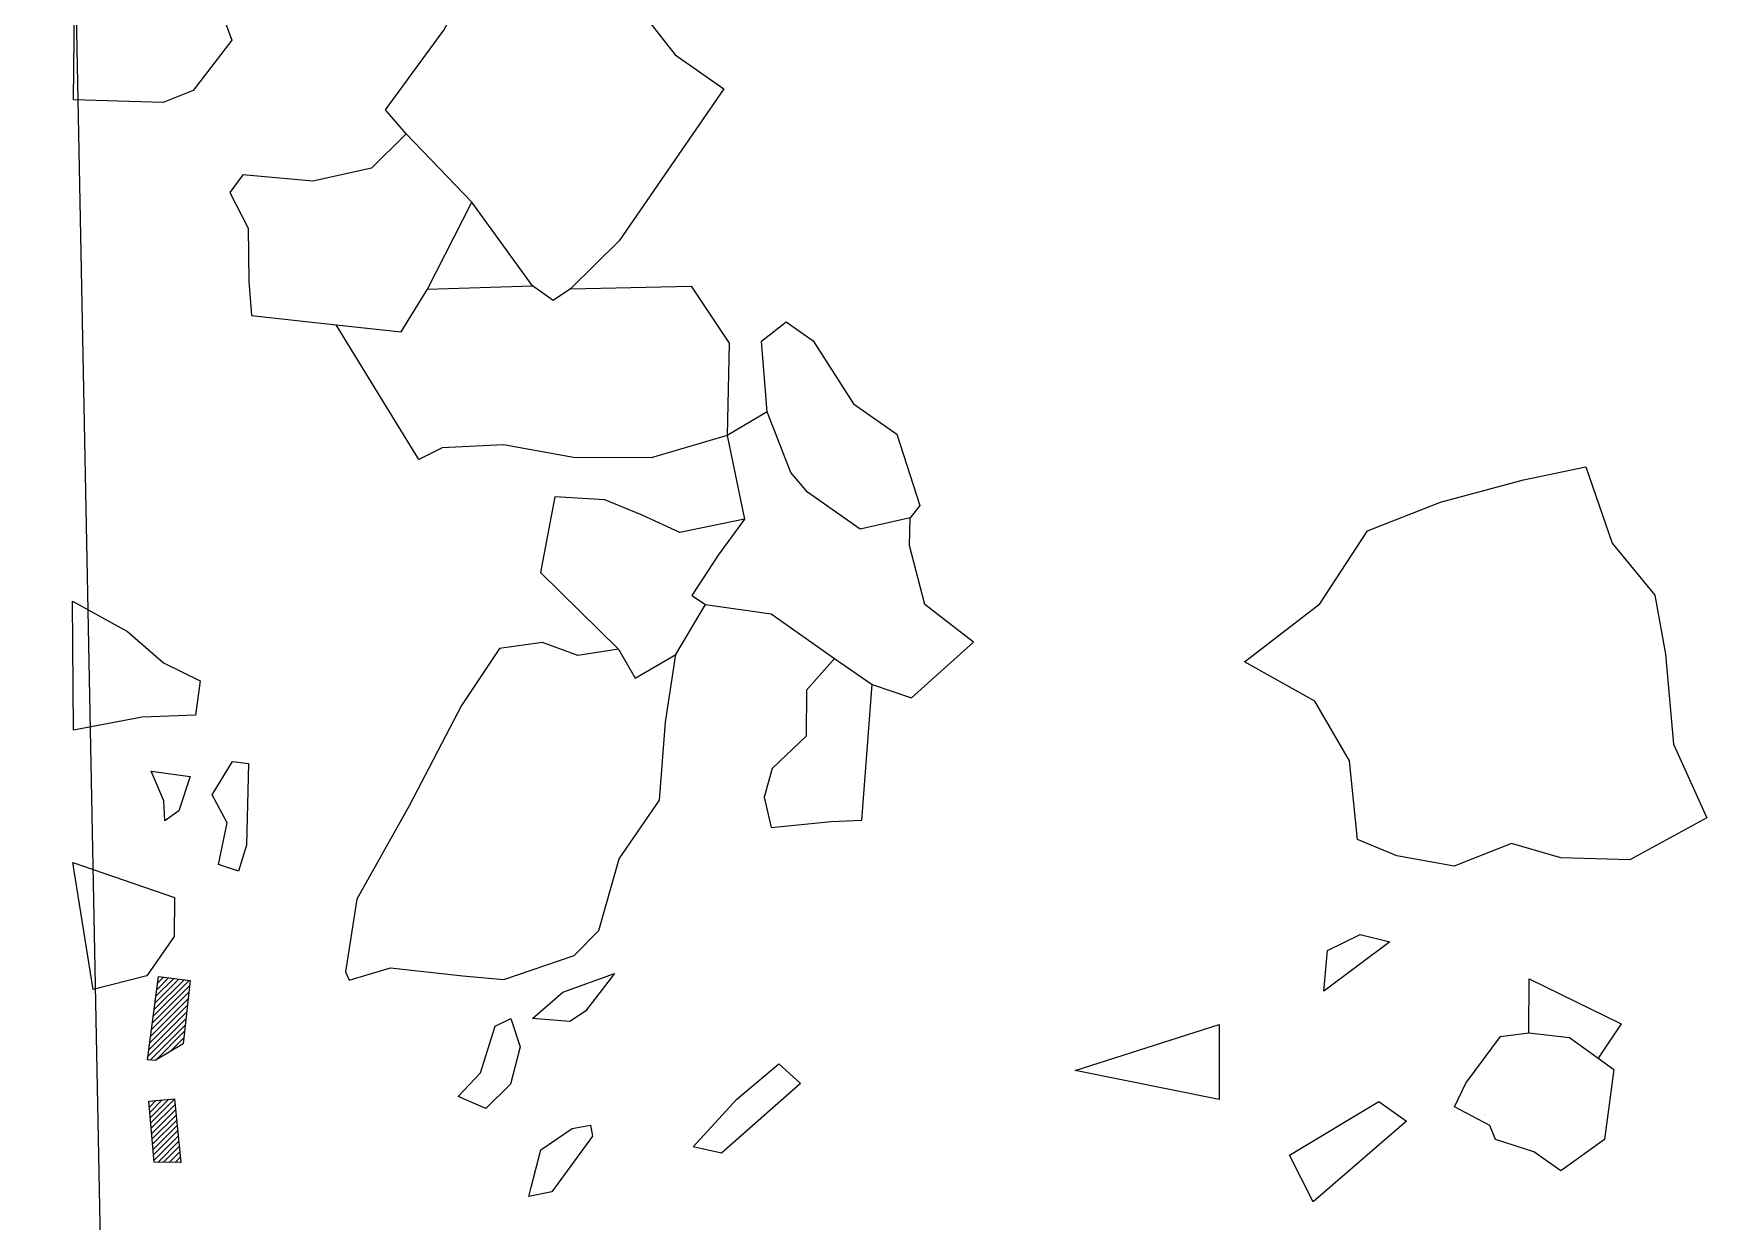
# Model space of a CAD drawing. Header units: metres. Extents: x -9.02 to -4.95, y -14.64 to -9.41.
# Drawn here: x -9.024 to -8, y -11.89 to -11.164 of the extents above; entities that cross this region are included whole.
import ezdxf

# ---------------------------------------------------------------- set-up
doc = ezdxf.new("R2010")
doc.units = ezdxf.units.M
doc.header["$LTSCALE"] = 25
doc.header["$MEASUREMENT"] = 0
doc.linetypes.add('STRICHPUNKTX2', pattern=[2, 1, -0.5, 0, -0.5])
doc.layers.get('0').update_dxf_attribs({"linetype": 'CONTINUOUS'})
for name, color, linetype in [('GRABUNGSGRENZE', 3, 'STRICHPUNKTX2'), ('KNOCHEN', 2, 'CONTINUOUS'), ('KNOCHENSCHRAFF', 2, 'CONTINUOUS'), ('STEINE', 4, 'CONTINUOUS'), ('STEINESCHRAFF', 4, 'CONTINUOUS')]:
    doc.layers.add(name, color=color, linetype=linetype)

# ---------------------------------------------------------------- blocks, each defined once
blk = doc.blocks.new('*X2')
at = {"color": 0}
for p, q in [((-895.07, -1176.49), (-892.87, -1174.3)), ((-895.01, -1176.09), (-893.18, -1174.26)), ((-894.96, -1175.68), (-893.5, -1174.22)), ((-894.91, -1175.27), (-893.81, -1174.18)), ((-894.85, -1174.87), (-894.13, -1174.14)), ((-894.8, -1174.46), (-894.44, -1174.1)), ((-895.23, -1177.72), (-892.94, -1175.43)), ((-895.17, -1177.31), (-892.89, -1175.03)), ((-895.12, -1176.9), (-892.85, -1174.63)), ((-895.33, -1178.53), (-893.02, -1176.22)), ((-895.28, -1178.12), (-892.98, -1175.82)), ((-895.39, -1178.94), (-893.07, -1176.62)), ((-895.26, -1179.17), (-893.11, -1177.02)), ((-894.91, -1179.17), (-893.16, -1177.41)), ((-894.03, -1178.64), (-893.2, -1177.81)), ((-895.31, -1182.04), (-894.91, -1181.65)), ((-895.28, -1182.37), (-894.52, -1181.6)), ((-895.25, -1182.69), (-894.12, -1181.56)), ((-895.23, -1183.02), (-893.77, -1181.56)), ((-895.34, -1181.72), (-895.31, -1181.69)), ((-895.2, -1183.34), (-893.74, -1181.88)), ((-895.17, -1183.67), (-893.7, -1182.2)), ((-895.14, -1183.99), (-893.67, -1182.53)), ((-895.11, -1184.31), (-893.64, -1182.85)), ((-895.08, -1184.64), (-893.61, -1183.17)), ((-895.05, -1184.96), (-893.58, -1183.49)), ((-895.02, -1185.29), (-893.54, -1183.81)), ((-894.78, -1185.4), (-893.51, -1184.13)), ((-894.44, -1185.41), (-893.48, -1184.46)), ((-894.09, -1185.42), (-893.45, -1184.78)), ((-893.74, -1185.43), (-893.42, -1185.1)), ((-893.4, -1185.43), (-893.39, -1185.42))]:
    blk.add_line(p, q, dxfattribs=at)
blk = doc.blocks.new('*X8')
at = {"color": 0}
for p, q in [((-898.75, -1117.5), (-898.75, -1117.5)), ((-897.5, -1117.5), (-897.5, -1117.5)), ((-896.25, -1117.5), (-896.25, -1117.5)), ((-895, -1117.5), (-895, -1117.5)), ((-893.75, -1117.5), (-893.75, -1117.5)), ((-892.5, -1117.5), (-892.5, -1117.5)), ((-891.25, -1117.5), (-891.25, -1117.5)), ((-899.375, -1118.75), (-899.375, -1118.75)), ((-898.125, -1118.75), (-898.125, -1118.75)), ((-896.875, -1118.75), (-896.875, -1118.75)), ((-895.625, -1118.75), (-895.625, -1118.75)), ((-894.375, -1118.75), (-894.375, -1118.75)), ((-893.125, -1118.75), (-893.125, -1118.75)), ((-891.875, -1118.75), (-891.875, -1118.75)), ((-898.75, -1120), (-898.75, -1120)), ((-897.5, -1120), (-897.5, -1120)), ((-896.25, -1120), (-896.25, -1120)), ((-895, -1120), (-895, -1120)), ((-893.75, -1120), (-893.75, -1120)), ((-810.625, -1143.75), (-810.625, -1143.75)), ((-809.375, -1143.75), (-809.375, -1143.75)), ((-808.125, -1143.75), (-808.125, -1143.75)), ((-815, -1145), (-815, -1145)), ((-813.75, -1145), (-813.75, -1145)), ((-812.5, -1145), (-812.5, -1145)), ((-811.25, -1145), (-811.25, -1145)), ((-810, -1145), (-810, -1145)), ((-808.75, -1145), (-808.75, -1145)), ((-807.5, -1145), (-807.5, -1145)), ((-819.375, -1146.25), (-819.375, -1146.25)), ((-818.125, -1146.25), (-818.125, -1146.25)), ((-816.875, -1146.25), (-816.875, -1146.25)), ((-815.625, -1146.25), (-815.625, -1146.25)), ((-814.375, -1146.25), (-814.375, -1146.25)), ((-813.125, -1146.25), (-813.125, -1146.25)), ((-811.875, -1146.25), (-811.875, -1146.25)), ((-810.625, -1146.25), (-810.625, -1146.25)), ((-809.375, -1146.25), (-809.375, -1146.25)), ((-808.125, -1146.25), (-808.125, -1146.25)), ((-806.875, -1146.25), (-806.875, -1146.25)), ((-821.25, -1147.5), (-821.25, -1147.5)), ((-820, -1147.5), (-820, -1147.5)), ((-818.75, -1147.5), (-818.75, -1147.5)), ((-817.5, -1147.5), (-817.5, -1147.5)), ((-816.25, -1147.5), (-816.25, -1147.5)), ((-815, -1147.5), (-815, -1147.5)), ((-813.75, -1147.5), (-813.75, -1147.5)), ((-812.5, -1147.5), (-812.5, -1147.5)), ((-811.25, -1147.5), (-811.25, -1147.5)), ((-810, -1147.5), (-810, -1147.5)), ((-808.75, -1147.5), (-808.75, -1147.5)), ((-807.5, -1147.5), (-807.5, -1147.5)), ((-806.25, -1147.5), (-806.25, -1147.5)), ((-821.875, -1148.75), (-821.875, -1148.75)), ((-820.625, -1148.75), (-820.625, -1148.75)), ((-819.375, -1148.75), (-819.375, -1148.75)), ((-818.125, -1148.75), (-818.125, -1148.75)), ((-816.875, -1148.75), (-816.875, -1148.75)), ((-815.625, -1148.75), (-815.625, -1148.75)), ((-814.375, -1148.75), (-814.375, -1148.75)), ((-813.125, -1148.75), (-813.125, -1148.75)), ((-811.875, -1148.75), (-811.875, -1148.75)), ((-810.625, -1148.75), (-810.625, -1148.75)), ((-809.375, -1148.75), (-809.375, -1148.75)), ((-808.125, -1148.75), (-808.125, -1148.75)), ((-806.875, -1148.75), (-806.875, -1148.75)), ((-805.625, -1148.75), (-805.625, -1148.75)), ((-822.5, -1150), (-822.5, -1150)), ((-821.25, -1150), (-821.25, -1150)), ((-820, -1150), (-820, -1150)), ((-818.75, -1150), (-818.75, -1150)), ((-817.5, -1150), (-817.5, -1150)), ((-816.25, -1150), (-816.25, -1150)), ((-815, -1150), (-815, -1150)), ((-813.75, -1150), (-813.75, -1150)), ((-812.5, -1150), (-812.5, -1150)), ((-811.25, -1150), (-811.25, -1150)), ((-810, -1150), (-810, -1150)), ((-808.75, -1150), (-808.75, -1150)), ((-807.5, -1150), (-807.5, -1150)), ((-806.25, -1150), (-806.25, -1150)), ((-805, -1150), (-805, -1150)), ((-823.125, -1151.25), (-823.125, -1151.25)), ((-821.875, -1151.25), (-821.875, -1151.25)), ((-820.625, -1151.25), (-820.625, -1151.25)), ((-819.375, -1151.25), (-819.375, -1151.25)), ((-818.125, -1151.25), (-818.125, -1151.25)), ((-816.875, -1151.25), (-816.875, -1151.25)), ((-815.625, -1151.25), (-815.625, -1151.25)), ((-814.375, -1151.25), (-814.375, -1151.25)), ((-813.125, -1151.25), (-813.125, -1151.25)), ((-811.875, -1151.25), (-811.875, -1151.25)), ((-810.625, -1151.25), (-810.625, -1151.25)), ((-809.375, -1151.25), (-809.375, -1151.25)), ((-808.125, -1151.25), (-808.125, -1151.25)), ((-806.875, -1151.25), (-806.875, -1151.25)), ((-805.625, -1151.25), (-805.625, -1151.25)), ((-804.375, -1151.25), (-804.375, -1151.25)), ((-900, -1152.5), (-900, -1152.5)), ((-898.75, -1152.5), (-898.75, -1152.5)), ((-825, -1152.5), (-825, -1152.5)), ((-823.75, -1152.5), (-823.75, -1152.5)), ((-822.5, -1152.5), (-822.5, -1152.5)), ((-821.25, -1152.5), (-821.25, -1152.5)), ((-820, -1152.5), (-820, -1152.5)), ((-818.75, -1152.5), (-818.75, -1152.5)), ((-817.5, -1152.5), (-817.5, -1152.5)), ((-816.25, -1152.5), (-816.25, -1152.5)), ((-815, -1152.5), (-815, -1152.5)), ((-813.75, -1152.5), (-813.75, -1152.5)), ((-812.5, -1152.5), (-812.5, -1152.5)), ((-811.25, -1152.5), (-811.25, -1152.5)), ((-810, -1152.5), (-810, -1152.5)), ((-808.75, -1152.5), (-808.75, -1152.5)), ((-807.5, -1152.5), (-807.5, -1152.5)), ((-806.25, -1152.5), (-806.25, -1152.5)), ((-805, -1152.5), (-805, -1152.5)), ((-803.75, -1152.5), (-803.75, -1152.5)), ((-899.375, -1153.75), (-899.375, -1153.75)), ((-898.125, -1153.75), (-898.125, -1153.75)), ((-896.875, -1153.75), (-896.875, -1153.75)), ((-871.875, -1153.75), (-871.875, -1153.75)), ((-826.875, -1153.75), (-826.875, -1153.75)), ((-825.625, -1153.75), (-825.625, -1153.75)), ((-824.375, -1153.75), (-824.375, -1153.75)), ((-823.125, -1153.75), (-823.125, -1153.75)), ((-821.875, -1153.75), (-821.875, -1153.75)), ((-820.625, -1153.75), (-820.625, -1153.75)), ((-819.375, -1153.75), (-819.375, -1153.75)), ((-818.125, -1153.75), (-818.125, -1153.75)), ((-816.875, -1153.75), (-816.875, -1153.75)), ((-815.625, -1153.75), (-815.625, -1153.75)), ((-814.375, -1153.75), (-814.375, -1153.75)), ((-813.125, -1153.75), (-813.125, -1153.75)), ((-811.875, -1153.75), (-811.875, -1153.75)), ((-810.625, -1153.75), (-810.625, -1153.75)), ((-809.375, -1153.75), (-809.375, -1153.75)), ((-808.125, -1153.75), (-808.125, -1153.75)), ((-806.875, -1153.75), (-806.875, -1153.75)), ((-805.625, -1153.75), (-805.625, -1153.75)), ((-804.375, -1153.75), (-804.375, -1153.75)), ((-803.125, -1153.75), (-803.125, -1153.75)), ((-898.75, -1155), (-898.75, -1155)), ((-897.5, -1155), (-897.5, -1155)), ((-896.25, -1155), (-896.25, -1155)), ((-895, -1155), (-895, -1155)), ((-873.75, -1155), (-873.75, -1155)), ((-872.5, -1155), (-872.5, -1155)), ((-871.25, -1155), (-871.25, -1155)), ((-870, -1155), (-870, -1155)), ((-868.75, -1155), (-868.75, -1155)), ((-867.5, -1155), (-867.5, -1155)), ((-866.25, -1155), (-866.25, -1155)), ((-863.75, -1155), (-863.75, -1155)), ((-827.5, -1155), (-827.5, -1155)), ((-826.25, -1155), (-826.25, -1155)), ((-825, -1155), (-825, -1155)), ((-823.75, -1155), (-823.75, -1155)), ((-822.5, -1155), (-822.5, -1155)), ((-821.25, -1155), (-821.25, -1155)), ((-820, -1155), (-820, -1155)), ((-818.75, -1155), (-818.75, -1155)), ((-817.5, -1155), (-817.5, -1155)), ((-816.25, -1155), (-816.25, -1155)), ((-815, -1155), (-815, -1155)), ((-813.75, -1155), (-813.75, -1155)), ((-812.5, -1155), (-812.5, -1155)), ((-811.25, -1155), (-811.25, -1155)), ((-810, -1155), (-810, -1155)), ((-808.75, -1155), (-808.75, -1155)), ((-807.5, -1155), (-807.5, -1155)), ((-806.25, -1155), (-806.25, -1155)), ((-805, -1155), (-805, -1155)), ((-803.75, -1155), (-803.75, -1155)), ((-899.375, -1156.25), (-899.375, -1156.25)), ((-898.125, -1156.25), (-898.125, -1156.25)), ((-896.875, -1156.25), (-896.875, -1156.25)), ((-895.625, -1156.25), (-895.625, -1156.25)), ((-894.375, -1156.25), (-894.375, -1156.25)), ((-893.125, -1156.25), (-893.125, -1156.25)), ((-874.375, -1156.25), (-874.375, -1156.25)), ((-873.125, -1156.25), (-873.125, -1156.25)), ((-871.875, -1156.25), (-871.875, -1156.25)), ((-870.625, -1156.25), (-870.625, -1156.25)), ((-869.375, -1156.25), (-869.375, -1156.25)), ((-868.125, -1156.25), (-868.125, -1156.25)), ((-866.875, -1156.25), (-866.875, -1156.25)), ((-865.625, -1156.25), (-865.625, -1156.25)), ((-864.375, -1156.25), (-864.375, -1156.25)), ((-825.625, -1156.25), (-825.625, -1156.25)), ((-824.375, -1156.25), (-824.375, -1156.25)), ((-823.125, -1156.25), (-823.125, -1156.25)), ((-821.875, -1156.25), (-821.875, -1156.25)), ((-820.625, -1156.25), (-820.625, -1156.25)), ((-819.375, -1156.25), (-819.375, -1156.25)), ((-818.125, -1156.25), (-818.125, -1156.25)), ((-816.875, -1156.25), (-816.875, -1156.25)), ((-815.625, -1156.25), (-815.625, -1156.25)), ((-814.375, -1156.25), (-814.375, -1156.25)), ((-813.125, -1156.25), (-813.125, -1156.25)), ((-811.875, -1156.25), (-811.875, -1156.25)), ((-810.625, -1156.25), (-810.625, -1156.25)), ((-809.375, -1156.25), (-809.375, -1156.25)), ((-808.125, -1156.25), (-808.125, -1156.25)), ((-806.875, -1156.25), (-806.875, -1156.25)), ((-805.625, -1156.25), (-805.625, -1156.25)), ((-804.375, -1156.25), (-804.375, -1156.25)), ((-803.125, -1156.25), (-803.125, -1156.25)), ((-898.75, -1157.5), (-898.75, -1157.5)), ((-897.5, -1157.5), (-897.5, -1157.5)), ((-896.25, -1157.5), (-896.25, -1157.5)), ((-895, -1157.5), (-895, -1157.5)), ((-893.75, -1157.5), (-893.75, -1157.5)), ((-892.5, -1157.5), (-892.5, -1157.5)), ((-875, -1157.5), (-875, -1157.5)), ((-873.75, -1157.5), (-873.75, -1157.5)), ((-872.5, -1157.5), (-872.5, -1157.5)), ((-871.25, -1157.5), (-871.25, -1157.5)), ((-870, -1157.5), (-870, -1157.5)), ((-868.75, -1157.5), (-868.75, -1157.5)), ((-867.5, -1157.5), (-867.5, -1157.5)), ((-866.25, -1157.5), (-866.25, -1157.5)), ((-865, -1157.5), (-865, -1157.5)), ((-863.75, -1157.5), (-863.75, -1157.5)), ((-823.75, -1157.5), (-823.75, -1157.5)), ((-822.5, -1157.5), (-822.5, -1157.5)), ((-821.25, -1157.5), (-821.25, -1157.5)), ((-820, -1157.5), (-820, -1157.5)), ((-818.75, -1157.5), (-818.75, -1157.5)), ((-817.5, -1157.5), (-817.5, -1157.5)), ((-816.25, -1157.5), (-816.25, -1157.5)), ((-815, -1157.5), (-815, -1157.5)), ((-813.75, -1157.5), (-813.75, -1157.5)), ((-812.5, -1157.5), (-812.5, -1157.5)), ((-811.25, -1157.5), (-811.25, -1157.5)), ((-810, -1157.5), (-810, -1157.5)), ((-808.75, -1157.5), (-808.75, -1157.5)), ((-807.5, -1157.5), (-807.5, -1157.5)), ((-806.25, -1157.5), (-806.25, -1157.5)), ((-805, -1157.5), (-805, -1157.5)), ((-803.75, -1157.5), (-803.75, -1157.5)), ((-802.5, -1157.5), (-802.5, -1157.5)), ((-899.375, -1158.75), (-899.375, -1158.75)), ((-876.875, -1158.75), (-876.875, -1158.75)), ((-875.625, -1158.75), (-875.625, -1158.75)), ((-874.375, -1158.75), (-874.375, -1158.75)), ((-873.125, -1158.75), (-873.125, -1158.75)), ((-871.875, -1158.75), (-871.875, -1158.75)), ((-870.625, -1158.75), (-870.625, -1158.75)), ((-869.375, -1158.75), (-869.375, -1158.75)), ((-868.125, -1158.75), (-868.125, -1158.75)), ((-866.875, -1158.75), (-866.875, -1158.75)), ((-865.625, -1158.75), (-865.625, -1158.75)), ((-864.375, -1158.75), (-864.375, -1158.75)), ((-823.125, -1158.75), (-823.125, -1158.75)), ((-821.875, -1158.75), (-821.875, -1158.75)), ((-820.625, -1158.75), (-820.625, -1158.75)), ((-819.375, -1158.75), (-819.375, -1158.75)), ((-818.125, -1158.75), (-818.125, -1158.75)), ((-816.875, -1158.75), (-816.875, -1158.75)), ((-815.625, -1158.75), (-815.625, -1158.75)), ((-814.375, -1158.75), (-814.375, -1158.75)), ((-813.125, -1158.75), (-813.125, -1158.75)), ((-811.875, -1158.75), (-811.875, -1158.75)), ((-810.625, -1158.75), (-810.625, -1158.75)), ((-809.375, -1158.75), (-809.375, -1158.75)), ((-808.125, -1158.75), (-808.125, -1158.75)), ((-806.875, -1158.75), (-806.875, -1158.75)), ((-805.625, -1158.75), (-805.625, -1158.75)), ((-804.375, -1158.75), (-804.375, -1158.75)), ((-803.125, -1158.75), (-803.125, -1158.75)), ((-877.5, -1160), (-877.5, -1160)), ((-876.25, -1160), (-876.25, -1160)), ((-875, -1160), (-875, -1160)), ((-873.75, -1160), (-873.75, -1160)), ((-872.5, -1160), (-872.5, -1160)), ((-871.25, -1160), (-871.25, -1160)), ((-870, -1160), (-870, -1160)), ((-868.75, -1160), (-868.75, -1160)), ((-867.5, -1160), (-867.5, -1160)), ((-866.25, -1160), (-866.25, -1160)), ((-865, -1160), (-865, -1160)), ((-821.25, -1160), (-821.25, -1160)), ((-820, -1160), (-820, -1160)), ((-818.75, -1160), (-818.75, -1160)), ((-817.5, -1160), (-817.5, -1160)), ((-816.25, -1160), (-816.25, -1160)), ((-815, -1160), (-815, -1160)), ((-813.75, -1160), (-813.75, -1160)), ((-812.5, -1160), (-812.5, -1160)), ((-811.25, -1160), (-811.25, -1160)), ((-810, -1160), (-810, -1160)), ((-808.75, -1160), (-808.75, -1160)), ((-807.5, -1160), (-807.5, -1160)), ((-806.25, -1160), (-806.25, -1160)), ((-805, -1160), (-805, -1160)), ((-803.75, -1160), (-803.75, -1160)), ((-802.5, -1160), (-802.5, -1160)), ((-889.375, -1161.25), (-889.375, -1161.25)), ((-878.125, -1161.25), (-878.125, -1161.25)), ((-876.875, -1161.25), (-876.875, -1161.25)), ((-875.625, -1161.25), (-875.625, -1161.25)), ((-874.375, -1161.25), (-874.375, -1161.25)), ((-873.125, -1161.25), (-873.125, -1161.25)), ((-871.875, -1161.25), (-871.875, -1161.25)), ((-870.625, -1161.25), (-870.625, -1161.25)), ((-869.375, -1161.25), (-869.375, -1161.25)), ((-868.125, -1161.25), (-868.125, -1161.25)), ((-866.875, -1161.25), (-866.875, -1161.25)), ((-865.625, -1161.25), (-865.625, -1161.25)), ((-864.375, -1161.25), (-864.375, -1161.25)), ((-821.875, -1161.25), (-821.875, -1161.25)), ((-820.625, -1161.25), (-820.625, -1161.25)), ((-819.375, -1161.25), (-819.375, -1161.25)), ((-818.125, -1161.25), (-818.125, -1161.25)), ((-816.875, -1161.25), (-816.875, -1161.25)), ((-815.625, -1161.25), (-815.625, -1161.25)), ((-814.375, -1161.25), (-814.375, -1161.25)), ((-813.125, -1161.25), (-813.125, -1161.25)), ((-811.875, -1161.25), (-811.875, -1161.25)), ((-810.625, -1161.25), (-810.625, -1161.25)), ((-809.375, -1161.25), (-809.375, -1161.25)), ((-808.125, -1161.25), (-808.125, -1161.25)), ((-806.875, -1161.25), (-806.875, -1161.25)), ((-805.625, -1161.25), (-805.625, -1161.25)), ((-804.375, -1161.25), (-804.375, -1161.25)), ((-803.125, -1161.25), (-803.125, -1161.25)), ((-801.875, -1161.25), (-801.875, -1161.25)), ((-893.75, -1162.5), (-893.75, -1162.5)), ((-890, -1162.5), (-890, -1162.5)), ((-878.75, -1162.5), (-878.75, -1162.5)), ((-877.5, -1162.5), (-877.5, -1162.5)), ((-876.25, -1162.5), (-876.25, -1162.5)), ((-875, -1162.5), (-875, -1162.5)), ((-873.75, -1162.5), (-873.75, -1162.5)), ((-872.5, -1162.5), (-872.5, -1162.5)), ((-871.25, -1162.5), (-871.25, -1162.5)), ((-870, -1162.5), (-870, -1162.5)), ((-868.75, -1162.5), (-868.75, -1162.5)), ((-867.5, -1162.5), (-867.5, -1162.5)), ((-866.25, -1162.5), (-866.25, -1162.5)), ((-865, -1162.5), (-865, -1162.5)), ((-821.25, -1162.5), (-821.25, -1162.5)), ((-820, -1162.5), (-820, -1162.5)), ((-818.75, -1162.5), (-818.75, -1162.5)), ((-817.5, -1162.5), (-817.5, -1162.5)), ((-816.25, -1162.5), (-816.25, -1162.5)), ((-815, -1162.5), (-815, -1162.5)), ((-813.75, -1162.5), (-813.75, -1162.5)), ((-812.5, -1162.5), (-812.5, -1162.5)), ((-811.25, -1162.5), (-811.25, -1162.5)), ((-810, -1162.5), (-810, -1162.5)), ((-808.75, -1162.5), (-808.75, -1162.5)), ((-807.5, -1162.5), (-807.5, -1162.5)), ((-806.25, -1162.5), (-806.25, -1162.5)), ((-805, -1162.5), (-805, -1162.5)), ((-803.75, -1162.5), (-803.75, -1162.5)), ((-802.5, -1162.5), (-802.5, -1162.5)), ((-801.25, -1162.5), (-801.25, -1162.5)), ((-894.375, -1163.75), (-894.375, -1163.75)), ((-890.625, -1163.75), (-890.625, -1163.75)), ((-889.375, -1163.75), (-889.375, -1163.75)), ((-879.375, -1163.75), (-879.375, -1163.75)), ((-878.125, -1163.75), (-878.125, -1163.75)), ((-876.875, -1163.75), (-876.875, -1163.75)), ((-875.625, -1163.75), (-875.625, -1163.75)), ((-874.375, -1163.75), (-874.375, -1163.75)), ((-873.125, -1163.75), (-873.125, -1163.75)), ((-871.875, -1163.75), (-871.875, -1163.75)), ((-870.625, -1163.75), (-870.625, -1163.75)), ((-869.375, -1163.75), (-869.375, -1163.75)), ((-868.125, -1163.75), (-868.125, -1163.75)), ((-866.875, -1163.75), (-866.875, -1163.75)), ((-865.625, -1163.75), (-865.625, -1163.75)), ((-820.625, -1163.75), (-820.625, -1163.75)), ((-819.375, -1163.75), (-819.375, -1163.75)), ((-818.125, -1163.75), (-818.125, -1163.75)), ((-816.875, -1163.75), (-816.875, -1163.75)), ((-815.625, -1163.75), (-815.625, -1163.75)), ((-814.375, -1163.75), (-814.375, -1163.75)), ((-813.125, -1163.75), (-813.125, -1163.75)), ((-811.875, -1163.75), (-811.875, -1163.75)), ((-810.625, -1163.75), (-810.625, -1163.75)), ((-809.375, -1163.75), (-809.375, -1163.75)), ((-808.125, -1163.75), (-808.125, -1163.75)), ((-806.875, -1163.75), (-806.875, -1163.75)), ((-805.625, -1163.75), (-805.625, -1163.75)), ((-804.375, -1163.75), (-804.375, -1163.75)), ((-803.125, -1163.75), (-803.125, -1163.75)), ((-801.875, -1163.75), (-801.875, -1163.75)), ((-800.625, -1163.75), (-800.625, -1163.75)), ((-890, -1165), (-890, -1165)), ((-880, -1165), (-880, -1165)), ((-878.75, -1165), (-878.75, -1165)), ((-877.5, -1165), (-877.5, -1165)), ((-876.25, -1165), (-876.25, -1165)), ((-875, -1165), (-875, -1165)), ((-873.75, -1165), (-873.75, -1165)), ((-872.5, -1165), (-872.5, -1165)), ((-871.25, -1165), (-871.25, -1165)), ((-870, -1165), (-870, -1165)), ((-868.75, -1165), (-868.75, -1165)), ((-867.5, -1165), (-867.5, -1165)), ((-866.25, -1165), (-866.25, -1165)), ((-821.25, -1165), (-821.25, -1165)), ((-820, -1165), (-820, -1165)), ((-818.75, -1165), (-818.75, -1165)), ((-817.5, -1165), (-817.5, -1165)), ((-816.25, -1165), (-816.25, -1165)), ((-815, -1165), (-815, -1165)), ((-813.75, -1165), (-813.75, -1165)), ((-812.5, -1165), (-812.5, -1165)), ((-811.25, -1165), (-811.25, -1165)), ((-810, -1165), (-810, -1165)), ((-808.75, -1165), (-808.75, -1165)), ((-807.5, -1165), (-807.5, -1165)), ((-806.25, -1165), (-806.25, -1165)), ((-805, -1165), (-805, -1165)), ((-803.75, -1165), (-803.75, -1165)), ((-802.5, -1165), (-802.5, -1165)), ((-890.625, -1166.25), (-890.625, -1166.25)), ((-880.625, -1166.25), (-880.625, -1166.25)), ((-879.375, -1166.25), (-879.375, -1166.25)), ((-878.125, -1166.25), (-878.125, -1166.25)), ((-876.875, -1166.25), (-876.875, -1166.25)), ((-875.625, -1166.25), (-875.625, -1166.25)), ((-874.375, -1166.25), (-874.375, -1166.25)), ((-873.125, -1166.25), (-873.125, -1166.25)), ((-871.875, -1166.25), (-871.875, -1166.25)), ((-870.625, -1166.25), (-870.625, -1166.25)), ((-869.375, -1166.25), (-869.375, -1166.25)), ((-868.125, -1166.25), (-868.125, -1166.25)), ((-866.875, -1166.25), (-866.875, -1166.25)), ((-819.375, -1166.25), (-819.375, -1166.25)), ((-818.125, -1166.25), (-818.125, -1166.25)), ((-816.875, -1166.25), (-816.875, -1166.25)), ((-815.625, -1166.25), (-815.625, -1166.25)), ((-814.375, -1166.25), (-814.375, -1166.25)), ((-813.125, -1166.25), (-813.125, -1166.25)), ((-810.625, -1166.25), (-810.625, -1166.25)), ((-809.375, -1166.25), (-809.375, -1166.25)), ((-808.125, -1166.25), (-808.125, -1166.25)), ((-806.875, -1166.25), (-806.875, -1166.25)), ((-805.625, -1166.25), (-805.625, -1166.25)), ((-804.375, -1166.25), (-804.375, -1166.25)), ((-890, -1167.5), (-890, -1167.5)), ((-881.25, -1167.5), (-881.25, -1167.5)), ((-880, -1167.5), (-880, -1167.5)), ((-878.75, -1167.5), (-878.75, -1167.5)), ((-877.5, -1167.5), (-877.5, -1167.5)), ((-876.25, -1167.5), (-876.25, -1167.5)), ((-875, -1167.5), (-875, -1167.5)), ((-873.75, -1167.5), (-873.75, -1167.5)), ((-872.5, -1167.5), (-872.5, -1167.5)), ((-871.25, -1167.5), (-871.25, -1167.5)), ((-870, -1167.5), (-870, -1167.5)), ((-868.75, -1167.5), (-868.75, -1167.5)), ((-867.5, -1167.5), (-867.5, -1167.5)), ((-899.375, -1168.75), (-899.375, -1168.75)), ((-898.125, -1168.75), (-898.125, -1168.75)), ((-896.875, -1168.75), (-896.875, -1168.75)), ((-895.625, -1168.75), (-895.625, -1168.75)), ((-881.875, -1168.75), (-881.875, -1168.75)), ((-880.625, -1168.75), (-880.625, -1168.75)), ((-879.375, -1168.75), (-879.375, -1168.75)), ((-878.125, -1168.75), (-878.125, -1168.75)), ((-876.875, -1168.75), (-876.875, -1168.75)), ((-875.625, -1168.75), (-875.625, -1168.75)), ((-874.375, -1168.75), (-874.375, -1168.75)), ((-873.125, -1168.75), (-873.125, -1168.75)), ((-871.875, -1168.75), (-871.875, -1168.75)), ((-870.625, -1168.75), (-870.625, -1168.75)), ((-869.375, -1168.75), (-869.375, -1168.75)), ((-868.125, -1168.75), (-868.125, -1168.75)), ((-898.75, -1170), (-898.75, -1170)), ((-897.5, -1170), (-897.5, -1170)), ((-896.25, -1170), (-896.25, -1170)), ((-895, -1170), (-895, -1170)), ((-882.5, -1170), (-882.5, -1170)), ((-881.25, -1170), (-881.25, -1170)), ((-880, -1170), (-880, -1170)), ((-878.75, -1170), (-878.75, -1170)), ((-877.5, -1170), (-877.5, -1170)), ((-876.25, -1170), (-876.25, -1170)), ((-875, -1170), (-875, -1170)), ((-873.75, -1170), (-873.75, -1170)), ((-872.5, -1170), (-872.5, -1170)), ((-871.25, -1170), (-871.25, -1170)), ((-870, -1170), (-870, -1170)), ((-868.75, -1170), (-868.75, -1170)), ((-867.5, -1170), (-867.5, -1170)), ((-898.125, -1171.25), (-898.125, -1171.25)), ((-896.875, -1171.25), (-896.875, -1171.25)), ((-895.625, -1171.25), (-895.625, -1171.25)), ((-894.375, -1171.25), (-894.375, -1171.25)), ((-881.875, -1171.25), (-881.875, -1171.25)), ((-880.625, -1171.25), (-880.625, -1171.25)), ((-879.375, -1171.25), (-879.375, -1171.25)), ((-878.125, -1171.25), (-878.125, -1171.25)), ((-876.875, -1171.25), (-876.875, -1171.25)), ((-875.625, -1171.25), (-875.625, -1171.25)), ((-874.375, -1171.25), (-874.375, -1171.25)), ((-873.125, -1171.25), (-873.125, -1171.25)), ((-871.875, -1171.25), (-871.875, -1171.25)), ((-870.625, -1171.25), (-870.625, -1171.25)), ((-869.375, -1171.25), (-869.375, -1171.25)), ((-868.125, -1171.25), (-868.125, -1171.25)), ((-898.75, -1172.5), (-898.75, -1172.5)), ((-897.5, -1172.5), (-897.5, -1172.5)), ((-896.25, -1172.5), (-896.25, -1172.5)), ((-895, -1172.5), (-895, -1172.5)), ((-882.5, -1172.5), (-882.5, -1172.5)), ((-881.25, -1172.5), (-881.25, -1172.5)), ((-880, -1172.5), (-880, -1172.5)), ((-878.75, -1172.5), (-878.75, -1172.5)), ((-877.5, -1172.5), (-877.5, -1172.5)), ((-876.25, -1172.5), (-876.25, -1172.5)), ((-875, -1172.5), (-875, -1172.5)), ((-873.75, -1172.5), (-873.75, -1172.5)), ((-872.5, -1172.5), (-872.5, -1172.5)), ((-871.25, -1172.5), (-871.25, -1172.5)), ((-870, -1172.5), (-870, -1172.5)), ((-822.5, -1172.5), (-822.5, -1172.5)), ((-821.25, -1172.5), (-821.25, -1172.5)), ((-898.125, -1173.75), (-898.125, -1173.75)), ((-896.875, -1173.75), (-896.875, -1173.75)), ((-895.625, -1173.75), (-895.625, -1173.75)), ((-883.125, -1173.75), (-883.125, -1173.75)), ((-881.875, -1173.75), (-881.875, -1173.75)), ((-878.125, -1173.75), (-878.125, -1173.75)), ((-876.875, -1173.75), (-876.875, -1173.75)), ((-875.625, -1173.75), (-875.625, -1173.75)), ((-874.375, -1173.75), (-874.375, -1173.75)), ((-873.125, -1173.75), (-873.125, -1173.75)), ((-823.125, -1173.75), (-823.125, -1173.75)), ((-810, -1175), (-810, -1175)), ((-810.625, -1176.25), (-810.625, -1176.25)), ((-809.375, -1176.25), (-809.375, -1176.25)), ((-808.125, -1176.25), (-808.125, -1176.25)), ((-806.875, -1176.25), (-806.875, -1176.25)), ((-810, -1177.5), (-810, -1177.5)), ((-808.75, -1177.5), (-808.75, -1177.5)), ((-807.5, -1177.5), (-807.5, -1177.5)), ((-806.25, -1177.5), (-806.25, -1177.5)), ((-813.125, -1178.75), (-813.125, -1178.75)), ((-811.875, -1178.75), (-811.875, -1178.75)), ((-810.625, -1178.75), (-810.625, -1178.75)), ((-809.375, -1178.75), (-809.375, -1178.75)), ((-808.125, -1178.75), (-808.125, -1178.75)), ((-806.875, -1178.75), (-806.875, -1178.75)), ((-813.75, -1180), (-813.75, -1180)), ((-812.5, -1180), (-812.5, -1180)), ((-811.25, -1180), (-811.25, -1180)), ((-810, -1180), (-810, -1180)), ((-808.75, -1180), (-808.75, -1180)), ((-807.5, -1180), (-807.5, -1180)), ((-806.25, -1180), (-806.25, -1180)), ((-814.375, -1181.25), (-814.375, -1181.25)), ((-813.125, -1181.25), (-813.125, -1181.25)), ((-811.875, -1181.25), (-811.875, -1181.25)), ((-810.625, -1181.25), (-810.625, -1181.25)), ((-809.375, -1181.25), (-809.375, -1181.25)), ((-808.125, -1181.25), (-808.125, -1181.25)), ((-806.875, -1181.25), (-806.875, -1181.25)), ((-821.25, -1182.5), (-821.25, -1182.5)), ((-820, -1182.5), (-820, -1182.5)), ((-813.75, -1182.5), (-813.75, -1182.5)), ((-812.5, -1182.5), (-812.5, -1182.5)), ((-811.25, -1182.5), (-811.25, -1182.5)), ((-810, -1182.5), (-810, -1182.5)), ((-808.75, -1182.5), (-808.75, -1182.5)), ((-807.5, -1182.5), (-807.5, -1182.5)), ((-806.25, -1182.5), (-806.25, -1182.5)), ((-823.125, -1183.75), (-823.125, -1183.75)), ((-821.875, -1183.75), (-821.875, -1183.75)), ((-820.625, -1183.75), (-820.625, -1183.75)), ((-813.125, -1183.75), (-813.125, -1183.75)), ((-811.875, -1183.75), (-811.875, -1183.75)), ((-810.625, -1183.75), (-810.625, -1183.75)), ((-809.375, -1183.75), (-809.375, -1183.75)), ((-808.125, -1183.75), (-808.125, -1183.75)), ((-806.875, -1183.75), (-806.875, -1183.75)), ((-825, -1185), (-825, -1185)), ((-823.75, -1185), (-823.75, -1185)), ((-822.5, -1185), (-822.5, -1185)), ((-821.25, -1185), (-821.25, -1185)), ((-810, -1185), (-810, -1185)), ((-808.75, -1185), (-808.75, -1185)), ((-824.375, -1186.25), (-824.375, -1186.25)), ((-823.125, -1186.25), (-823.125, -1186.25))]:
    blk.add_line(p, q, dxfattribs=at)

msp = doc.modelspace()

# ---------------------------------------------------------------- linework, layer by layer
at = {"layer": 'GRABUNGSGRENZE', "flags": 128}
msp.add_lwpolyline([(-9.0239, -13.3627), (-8.9663, -12.752), (-9.0006, -11.0048), (-8.9113, -9.4129), (-8.2614, -9.6701), (-7.2127, -10.235), (-7.0434, -10.3666), (-6.8562, -10.4717), (-6.0662, -10.8677)], dxfattribs=at)
at = {"layer": 'KNOCHEN'}
for points in [[(-8.9542, -11.7915), (-8.9475, -11.7406), (-8.9281, -11.743), (-8.9324, -11.7817), (-8.9496, -11.792), (-8.9542, -11.7915)], [(-8.9501, -11.854), (-8.9534, -11.8169), (-8.9377, -11.8153), (-8.9338, -11.8543), (-8.9501, -11.854)]]:
    msp.add_lwpolyline(points, dxfattribs=at)
at = {"layer": 'STEINE'}
for points in [[(-8.9966, -10.9377), (-8.955, -10.9241), (-8.9257, -10.9076), (-8.8891, -10.9124), (-8.8447, -10.9263), (-8.8203, -10.9383), (-8.8408, -10.9786), (-8.8762, -10.9931), (-8.9029, -11.0253), (-8.9167, -11.0758), (-8.9152, -11.1347), (-8.9028, -11.1686), (-8.9264, -11.1993), (-8.9446, -11.2066), (-8.9995, -11.205), (-8.9966, -10.9377)], [(-8.7961, -11.2257), (-8.8089, -11.2111), (-8.7732, -11.1625), (-8.7417, -11.1038), (-8.7265, -11.092), (-8.6883, -11.1115), (-8.657, -11.1453), (-8.6319, -11.1776), (-8.6022, -11.1982), (-8.666, -11.2912), (-8.6957, -11.3204), (-8.7064, -11.3276), (-8.7191, -11.3186), (-8.7561, -11.2676), (-8.7961, -11.2257)], [(-8.7961, -11.2257), (-8.8173, -11.2467), (-8.8533, -11.2546), (-8.896, -11.2509), (-8.904, -11.2616), (-8.8927, -11.2834), (-8.8924, -11.3159), (-8.8907, -11.3367), (-8.8389, -11.3424), (-8.7992, -11.3467), (-8.7831, -11.3206), (-8.7561, -11.2676)], [(-8.6957, -11.3204), (-8.6221, -11.3188), (-8.5989, -11.3537), (-8.6, -11.4101), (-8.6466, -11.4237), (-8.6939, -11.4236), (-8.7367, -11.4158), (-8.7742, -11.4176), (-8.7884, -11.4248), (-8.8389, -11.3424)], [(-8.7831, -11.3206), (-8.7191, -11.3186)], [(-8.5757, -11.3957), (-8.5791, -11.3525), (-8.564, -11.3407), (-8.5476, -11.3523), (-8.5229, -11.3907), (-8.4964, -11.4093), (-8.4823, -11.4529), (-8.4883, -11.4605), (-8.5188, -11.4674), (-8.551, -11.4448), (-8.5612, -11.4327), (-8.5757, -11.3957)], [(-8.5757, -11.3957), (-8.6, -11.4101), (-8.5894, -11.4613), (-8.6055, -11.4833), (-8.6216, -11.5078), (-8.6134, -11.5134), (-8.5732, -11.5191), (-8.5344, -11.5463), (-8.5114, -11.5623), (-8.4874, -11.5703), (-8.4496, -11.5364), (-8.4793, -11.5133), (-8.4887, -11.4773), (-8.4883, -11.4605)], [(-8.2839, -11.5483), (-8.2379, -11.5129), (-8.2088, -11.4684), (-8.1642, -11.4508), (-8.1135, -11.4372), (-8.0755, -11.4293), (-8.0593, -11.4759), (-8.0332, -11.5077), (-8.0268, -11.5437), (-8.0218, -11.5986), (-8.0016, -11.6436), (-8.0486, -11.6694), (-8.0908, -11.6682), (-8.1209, -11.6593), (-8.1558, -11.6733), (-8.1909, -11.667), (-8.2149, -11.657), (-8.2199, -11.6088), (-8.241, -11.5724), (-8.2839, -11.5483)], [(-8.5894, -11.4613), (-8.629, -11.4693), (-8.652, -11.4588), (-8.6749, -11.4493), (-8.7054, -11.4475), (-8.7142, -11.4938), (-8.6665, -11.5407), (-8.6562, -11.5584), (-8.6315, -11.544), (-8.6134, -11.5134)], [(-9.0001, -11.5114), (-8.9664, -11.5299), (-8.9444, -11.549), (-8.922, -11.56), (-8.9249, -11.5809), (-8.9574, -11.5822), (-8.9995, -11.5901), (-9.0001, -11.5114)], [(-8.6665, -11.5407), (-8.6914, -11.5445), (-8.7128, -11.5365), (-8.7392, -11.5403), (-8.7623, -11.575), (-8.7943, -11.6363), (-8.8264, -11.6934), (-8.8332, -11.7377), (-8.8311, -11.7428), (-8.8057, -11.7354), (-8.7615, -11.7402), (-8.7366, -11.7425), (-8.6935, -11.7279), (-8.6784, -11.7126), (-8.666, -11.6688), (-8.6414, -11.633), (-8.6377, -11.5852), (-8.6315, -11.544)], [(-8.5344, -11.5463), (-8.5515, -11.5657), (-8.5518, -11.5937), (-8.5725, -11.6136), (-8.5774, -11.631), (-8.5732, -11.6497), (-8.5366, -11.6459), (-8.5178, -11.6452), (-8.5114, -11.5623)], [(-8.8987, -11.6762), (-8.9109, -11.6723), (-8.9055, -11.6468), (-8.9148, -11.6296), (-8.9023, -11.6092), (-8.8926, -11.6106), (-8.8937, -11.6604), (-8.8987, -11.6762)], [(-8.9436, -11.6456), (-8.9443, -11.6334), (-8.952, -11.6152), (-8.9281, -11.6185), (-8.9351, -11.6394), (-8.9436, -11.6456)], [(-8.9998, -11.6709), (-8.9377, -11.6923), (-8.938, -11.7162), (-8.9546, -11.7402), (-8.9875, -11.7486), (-8.9998, -11.6709)], [(-8.2355, -11.7497), (-8.2332, -11.7247), (-8.2134, -11.7149), (-8.1951, -11.7194), (-8.2355, -11.7497)], [(-8.7191, -11.7662), (-8.7004, -11.7503), (-8.669, -11.7389), (-8.6866, -11.7619), (-8.6962, -11.7681), (-8.7191, -11.7662)], [(-8.1103, -11.7751), (-8.1101, -11.742), (-8.0539, -11.7695), (-8.068, -11.7905)], [(-8.7645, -11.8139), (-8.7508, -11.7995), (-8.7419, -11.771), (-8.7323, -11.7663), (-8.7266, -11.7836), (-8.7325, -11.8065), (-8.7476, -11.8213), (-8.7645, -11.8139)], [(-8.3875, -11.7981), (-8.2994, -11.77), (-8.2995, -11.8157), (-8.3875, -11.7981)], [(-8.0908, -11.8593), (-8.1072, -11.8477), (-8.1306, -11.8403), (-8.1342, -11.8317), (-8.1557, -11.8202), (-8.1487, -11.8059), (-8.1276, -11.7772), (-8.1103, -11.7751), (-8.0854, -11.7779), (-8.068, -11.7905), (-8.0583, -11.7975), (-8.064, -11.8403), (-8.0908, -11.8593)], [(-8.6209, -11.8447), (-8.5942, -11.8155), (-8.5685, -11.794), (-8.5552, -11.8061), (-8.6036, -11.8486), (-8.6209, -11.8447)], [(-8.2421, -11.8783), (-8.2565, -11.8499), (-8.2019, -11.817), (-8.1851, -11.829), (-8.2421, -11.8783)], [(-8.7198, -11.8694), (-8.7139, -11.8465), (-8.6947, -11.8336), (-8.6835, -11.8315), (-8.6824, -11.8381), (-8.7071, -11.8723), (-8.7213, -11.875), (-8.7198, -11.8694)]]:
    msp.add_lwpolyline(points, dxfattribs=at)

# ---------------------------------------------------------------- block references
at = {"layer": 'KNOCHENSCHRAFF', "xscale": 0.01, "yscale": 0.01, "zscale": 0.01}
msp.add_blockref('*X2', (0, 0), dxfattribs=at)
at = {"layer": 'STEINESCHRAFF', "xscale": 0.01, "yscale": 0.01, "zscale": 0.01}
msp.add_blockref('*X8', (0, 0), dxfattribs=at)

doc.saveas('drawing.dxf')
